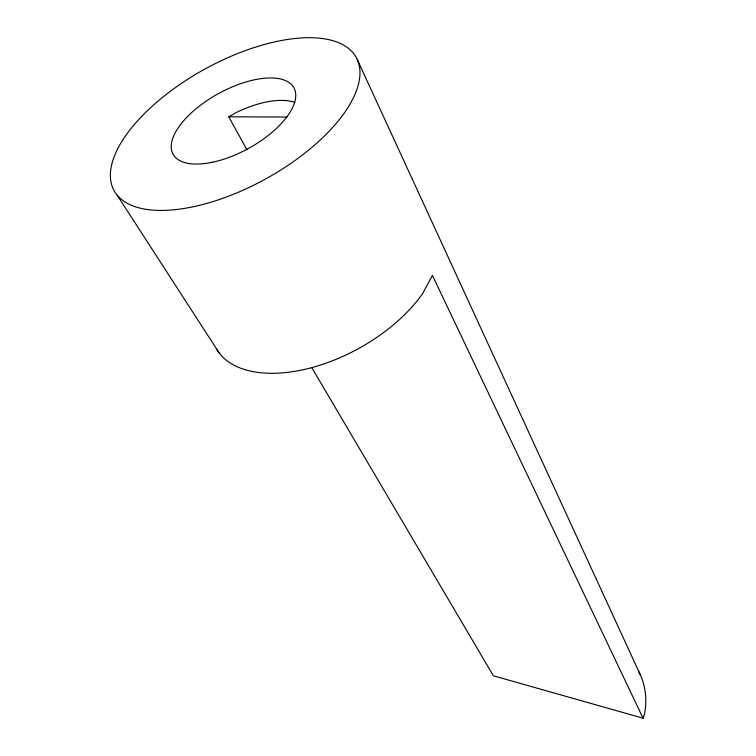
<?xml version="1.0" encoding="UTF-8"?>
<svg xmlns="http://www.w3.org/2000/svg" width="756" height="756" viewBox="0 0 756 756"><rect width="100%" height="100%" fill="white"/><g stroke="black" fill="none" stroke-linecap="round" stroke-linejoin="round"><path stroke-width="1.13" d="M311.699 367.492L493.394 675.798L643.054 718.2L644.613 713.532A89.869 73.247 -28.8 0 0 638.565 671.3M246.947 149.792L228.766 116.802L236.222 112.559A68.04 31.78 -28.8 0 1 294.717 102.353M228.766 116.802L286.959 117.038M117.104 195.086L219.486 353.392M643.054 718.2L432.423 275.401L422.736 293.404A124.759 69.174 -28.8 0 1 312.351 367.463A124.759 69.174 -28.8 0 1 216.868 349.659M357.087 59.129A138.178 62.786 -28.8 0 1 197.325 205.84A138.178 62.786 -28.8 0 1 151.087 107.22A138.178 62.786 -28.8 0 1 357.087 59.129L640.077 674.324M212.653 162.2A68.947 31.261 -28.8 0 0 294.727 89.558A68.947 31.261 -28.8 0 0 193.092 111.283A68.947 31.261 -28.8 0 0 212.653 162.2"/></g></svg>
